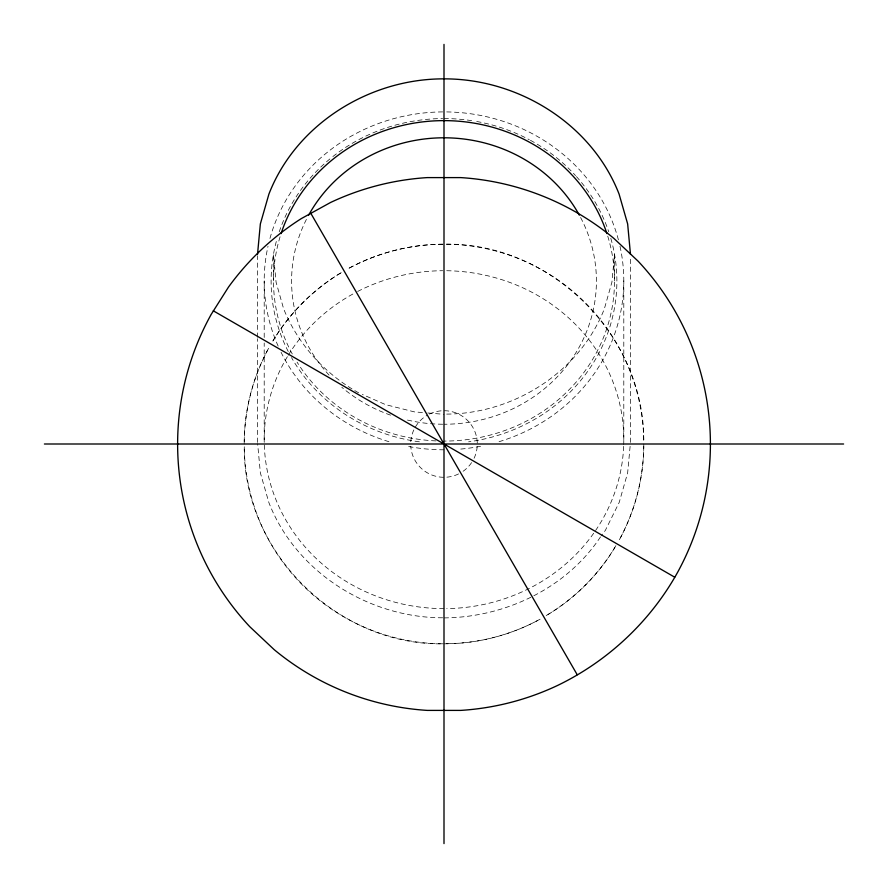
<?xml version="1.0" encoding="UTF-8"?>
<svg xmlns="http://www.w3.org/2000/svg" width="888" height="888" viewBox="0 0 888 888"><rect width="100%" height="100%" fill="white"/><g stroke="black" fill="none" stroke-linecap="round" stroke-linejoin="round"><path stroke-width="0.67" stroke-dasharray="4.44 3.33" d="M257.52 442.402L257.52 338.705M257.52 337.318L257.52 255.744M264.202 439.66L264.202 343.001M264.202 337.473L264.202 280.852M623.798 439.66L623.798 280.852M630.48 442.402L630.48 257.12M244.2 444C244.256 410.511 252.825 377.123 268.909 347.741A199.8 199.8 0 0 0 244.211 441.491M643.8 444C643.745 477.489 635.175 510.878 619.091 540.259A199.8 199.8 0 0 0 643.789 446.509M630.114 446.375L627.65 472.838L619.236 502.342L605.361 530.358L601.309 535.797M600.499 536.885C566.477 588.344 504.961 617.426 444 617.904M446.697 414.097C513.897 413.753 579.686 372.05 604.373 308.791L611.921 282.184L614.507 254.357L614.507 280.852M442.746 244.244C409.668 244.422 376.756 253.047 347.741 268.909A199.8 199.8 0 0 1 444 244.2C549.816 241.636 645.099 335.609 643.722 441.491M446.509 643.722C479.165 643.4 511.61 634.731 540.259 619.091A199.8 199.8 0 0 1 444 643.8C338.184 646.364 242.901 552.392 244.278 446.509M422.444 412.554L414.363 411.888L385.625 404.651L362.337 394.45M427.838 412.987L444 414.319M442.657 617.793C368.764 617.759 296.059 572.349 268.92 502.697L260.351 472.838L257.642 443.734M358.663 392.829C325.119 374.103 298.024 344.533 283.627 308.802L276.079 282.184L273.493 254.357L273.493 280.852M429.404 414.074A33.3 33.3 0 0 1 472.838 460.65M471.606 462.615A33.3 33.3 0 0 1 462.615 471.606M458.596 473.926A33.3 33.3 0 0 1 410.778 446.32M410.778 441.68A33.3 33.3 0 0 1 427.35 415.162M442.746 643.8A199.8 199.8 0 0 1 244.211 446.509M446.509 244.211A199.8 199.8 0 0 1 643.789 441.491M580.608 217.516A152.414 143.223 0 0 1 444 424.242M442.668 424.231A152.414 143.223 0 0 1 404.551 419.358M390.565 415.151A152.414 143.223 0 0 1 341.813 387.29M329.06 375.069A152.414 143.223 0 0 1 307.381 217.516M610.811 238.317A172.894 162.471 0 0 1 468.62 441.824M419.38 441.824A172.894 162.471 0 0 1 291.486 357.542M288.234 351.515A172.894 162.471 0 0 1 277.189 238.317M279.221 231.835A172.894 162.471 0 0 1 330.78 158.231M332.867 156.566A172.894 162.471 0 0 1 442.635 118.559M444 118.559A172.894 162.471 0 0 1 474.014 121.023M476.712 121.49A172.894 162.471 0 0 1 529.259 139.682M530.447 140.326A172.894 162.471 0 0 1 575.557 175.613M576.445 176.59A172.894 162.471 0 0 1 608.768 231.835M607.747 236.175A170.507 160.228 0 0 1 444 441.081M435.897 440.903A170.507 160.228 0 0 1 297.047 362.115M292.274 353.957A170.507 160.228 0 0 1 280.253 236.175M446.72 270.729A179.798 168.953 0 0 1 623.709 445.01M623.654 446.353A179.798 168.953 0 0 1 594.483 532.123M593.695 533.244A179.798 168.953 0 0 1 446.72 608.602M444 608.613A179.798 168.953 0 0 1 264.258 443.667M264.224 442.335A179.798 168.953 0 0 1 287.59 356.343M288.289 355.189A179.798 168.953 0 0 1 354.101 293.351M357.653 291.464A179.798 168.953 0 0 1 442.646 270.718M619.99 246.265A179.798 168.953 0 0 1 499.056 441.691M480.563 446.276A179.798 168.953 0 0 1 457.631 449.317M444 449.805A179.798 168.953 0 0 1 407.437 446.276M388.944 441.691A179.798 168.953 0 0 1 281.052 352.259M278.155 346.12A179.798 168.953 0 0 1 268.01 246.265M269.963 238.428A179.798 168.953 0 0 1 442.646 111.91M446.72 111.921A179.798 168.953 0 0 1 618.725 241.037M275.302 336.941L272.105 342.346A199.8 199.8 0 0 1 342.291 272.028C315.296 288.056 292.174 310.467 275.302 336.941M615.895 545.654C598.967 574.525 574.525 598.967 545.654 615.895A199.8 199.8 0 0 0 615.972 545.709"/><path stroke-width="1.33" d="M257.52 254.357L260.351 223.931L268.92 194.061C296.215 123.909 369.663 78.61 444 78.865C518.337 78.61 591.785 123.909 619.08 194.061L627.65 223.931L630.48 254.357M210.556 315.406L228.482 287.101A266.611 266.611 0 0 1 301.254 218.626L330.569 202.475A265.978 265.978 0 0 1 427.272 177.6L460.728 177.6A266.111 266.111 0 0 1 613.808 238.339L638.195 261.272A267.344 267.344 0 0 1 677.455 572.594C650.271 621.511 607.792 661.249 557.431 685.525A265.978 265.978 0 0 1 460.728 710.4L427.272 710.4A266.111 266.111 0 0 1 274.192 649.661L249.806 626.728A267.199 267.199 0 0 1 210.545 315.573M44.4 444L843.6 444M213.287 310.8L674.714 577.2M310.8 213.287L577.2 674.714M444 44.4L444 843.6M308.647 215.174A152.414 143.223 0 0 1 444 137.795A152.414 143.223 0 0 1 579.342 215.174M281.074 233.611A170.507 160.228 0 0 1 444 120.624A170.507 160.228 0 0 1 606.926 233.611"/></g></svg>
